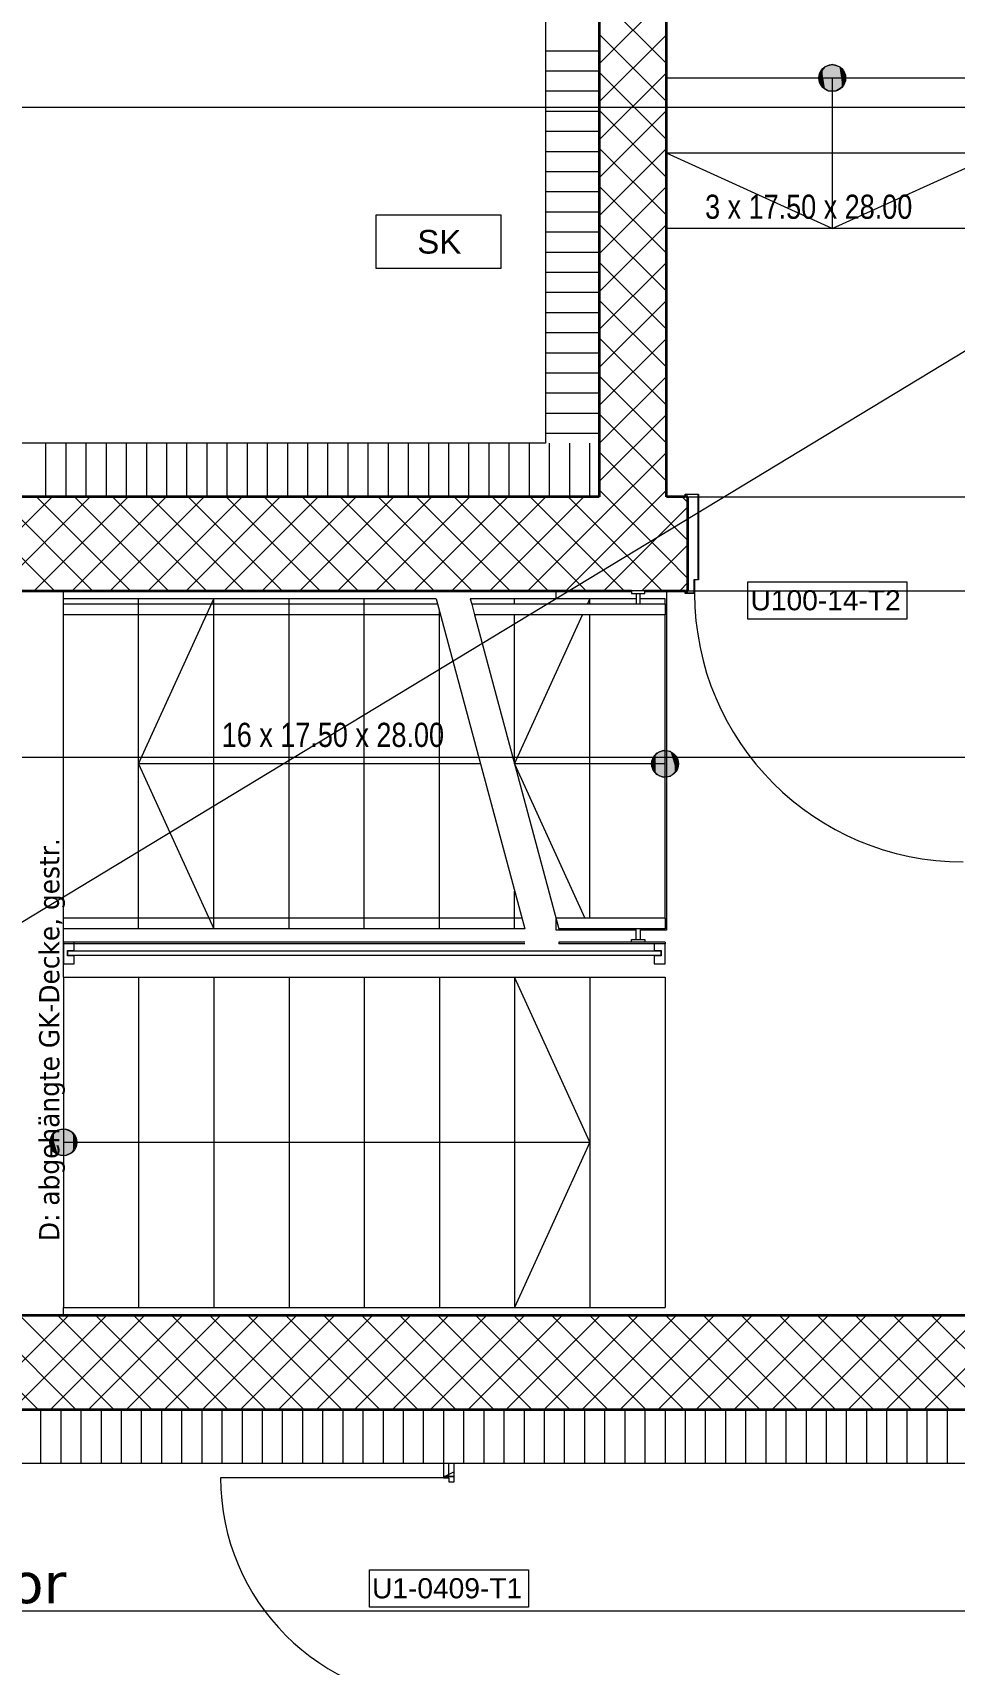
# Model space of a CAD drawing. Extents: x -1907 to 937, y -179 to 966.
# Drawn here: x -267.5 to -198.8, y 402.8 to 524.3 of the extents above; entities that cross this region are included whole.
import ezdxf
from ezdxf.lldxf.tags import DXFTag

# ---------------------------------------------------------------- set-up
doc = ezdxf.new("R2010")
doc.units = 0
doc.layers.get('0').update_dxf_attribs({"lineweight": 13})
for name, color, linetype, lineweight in [('A-AREA-____-IDEN', 7, 'Continuous', 5), ('A-DETL-____-HDLN', 7, '_Verdeckte Linien_', 9), ('A-DETL-GENF-HDLN', 7, '_Verdeckte Linien_', 9), ('A-DOOR-____-IDEN', 7, 'Continuous', 5), ('A-DOOR-____-OTLN', 7, 'Continuous', 9), ('A-DOOR-FRAM-MCUT', 7, 'Continuous', 9), ('A-DOOR-OPNG-OTLN', 7, 'Continuous', 9), ('A-FLOR-____-OTLN', 7, 'Continuous', 9), ('A-FLOR-HRAL-MBND', 7, '_Verdeckte Linien_', 9), ('A-FLOR-HRAL-MCUT', 7, 'Continuous', 9), ('A-FLOR-HRAL-OTLN', 7, 'Continuous', 9), ('A-WALL-____-MCUT', 7, 'Continuous', 35), ('A-WALL-____-PATT', 7, 'Continuous', 35), ('A-WALL-FNSH-MCUT', 7, 'Continuous', 35), ('S-GRID-____-OTLN', 7, 'Continuous', 5), ('S-STRS-____-IDEN', 7, 'Continuous', 9), ('S-STRS-____-MBND', 7, '_Strichpunkt - Fein', 9), ('S-STRS-____-OTLN', 7, 'Continuous', 9)]:
    doc.layers.add(name, color=color, linetype=linetype, lineweight=lineweight)
doc.layers.add('EL01_WAN_Schlaufkasten', color=1, linetype='Continuous', lineweight=13, true_color=0xff0000)
doc.styles.get("Standard").update_dxf_attribs({"font": 'arial.ttf'})
tags = doc.linetypes.add('_Rasterlinie_', pattern=[0.375, 0.2, -0.05, 0.075, -0.05]).pattern_tags.tags
tags[10:11] = [DXFTag(74, 4), DXFTag(75, 0), DXFTag(340, '0'), DXFTag(46, 1.0), DXFTag(50, 0.0), DXFTag(44, 0.0), DXFTag(45, 0.0)]
tags[8:9] = [DXFTag(74, 4), DXFTag(75, 0), DXFTag(340, '0'), DXFTag(46, 1.0), DXFTag(50, 0.0), DXFTag(44, 0.0), DXFTag(45, 0.0)]
tags[6:7] = [DXFTag(74, 4), DXFTag(75, 0), DXFTag(340, '0'), DXFTag(46, 1.0), DXFTag(50, 0.0), DXFTag(44, 0.0), DXFTag(45, 0.0)]
tags[4:5] = [DXFTag(74, 4), DXFTag(75, 0), DXFTag(340, '0'), DXFTag(46, 1.0), DXFTag(50, 0.0), DXFTag(44, 0.0), DXFTag(45, 0.0)]
tags = doc.linetypes.add('_Strichpunkt - Fein', pattern=[0.2, 0.1, -0.05, 0, -0.05]).pattern_tags.tags
tags[10:11] = [DXFTag(74, 4), DXFTag(75, 0), DXFTag(340, '0'), DXFTag(46, 1.0), DXFTag(50, 0.0), DXFTag(44, 0.0), DXFTag(45, 0.0)]
tags[8:9] = [DXFTag(74, 4), DXFTag(75, 0), DXFTag(340, '0'), DXFTag(46, 1.0), DXFTag(50, 0.0), DXFTag(44, 0.0), DXFTag(45, 0.0)]
tags[6:7] = [DXFTag(74, 4), DXFTag(75, 0), DXFTag(340, '0'), DXFTag(46, 1.0), DXFTag(50, 0.0), DXFTag(44, 0.0), DXFTag(45, 0.0)]
tags[4:5] = [DXFTag(74, 4), DXFTag(75, 0), DXFTag(340, '0'), DXFTag(46, 1.0), DXFTag(50, 0.0), DXFTag(44, 0.0), DXFTag(45, 0.0)]
tags = doc.linetypes.add('_Verdeckte Linien_', pattern=[0.15, 0.1, -0.05]).pattern_tags.tags
tags[6:7] = [DXFTag(74, 4), DXFTag(75, 0), DXFTag(340, '0'), DXFTag(46, 1.0), DXFTag(50, 0.0), DXFTag(44, 0.0), DXFTag(45, 0.0)]
tags[4:5] = [DXFTag(74, 4), DXFTag(75, 0), DXFTag(340, '0'), DXFTag(46, 1.0), DXFTag(50, 0.0), DXFTag(44, 0.0), DXFTag(45, 0.0)]
tags = doc.linetypes.add('Grundrissdarstellung Sturz', pattern=[0.25, 0.15, -0.05, 0, -0.05]).pattern_tags.tags
tags[10:11] = [DXFTag(74, 4), DXFTag(75, 0), DXFTag(340, '0'), DXFTag(46, 1.0), DXFTag(50, 0.0), DXFTag(44, 0.0), DXFTag(45, 0.0)]
tags[8:9] = [DXFTag(74, 4), DXFTag(75, 0), DXFTag(340, '0'), DXFTag(46, 1.0), DXFTag(50, 0.0), DXFTag(44, 0.0), DXFTag(45, 0.0)]
tags[6:7] = [DXFTag(74, 4), DXFTag(75, 0), DXFTag(340, '0'), DXFTag(46, 1.0), DXFTag(50, 0.0), DXFTag(44, 0.0), DXFTag(45, 0.0)]
tags[4:5] = [DXFTag(74, 4), DXFTag(75, 0), DXFTag(340, '0'), DXFTag(46, 1.0), DXFTag(50, 0.0), DXFTag(44, 0.0), DXFTag(45, 0.0)]

# ---------------------------------------------------------------- blocks, each defined once
blk = doc.blocks.new('Referenz-A0UJ2810XE', base_point=(-1920.13, -159.41))
at = {"layer": 'A-DETL-____-HDLN', "color": 0, "linetype": '_Verdeckte Linien_', "ltscale": 0.13}
blk.add_line((-168.06, 518.75), (-537.76, 518.75), dxfattribs=at)
at = {"layer": 'A-DETL-GENF-HDLN', "color": 0, "linetype": '_Verdeckte Linien_', "ltscale": 0.13}
blk.add_line((-168.06, 518.75), (-537.76, 294.75), dxfattribs=at)
at = {"layer": 'A-DOOR-____-IDEN', "color": 0, "linetype": 'Continuous', "ltscale": 0.13}
for p, q in [((-214.19, 483.41), (-202.35, 483.41)), ((-214.19, 480.63), (-214.19, 483.41)), ((-202.35, 483.41), (-202.35, 480.63)), ((-202.35, 480.63), (-214.19, 480.63)), ((-242.38, 409.79), (-230.54, 409.79)), ((-242.38, 407.01), (-242.38, 409.79)), ((-230.54, 409.79), (-230.54, 407.01)), ((-230.54, 407.01), (-242.38, 407.01))]:
    blk.add_line(p, q, dxfattribs=at)
at = {"layer": 'A-DOOR-____-OTLN', "color": 0, "linetype": 'Grundrissdarstellung Sturz', "ltscale": 0.13}
for p, q in [((-218.66, 489.75), (-197.66, 489.75)), ((-218.66, 482.75), (-197.66, 482.75))]:
    blk.add_line(p, q, dxfattribs=at)
at = {"layer": 'A-DOOR-FRAM-MCUT', "color": 0, "linetype": 'Continuous', "ltscale": 0.13}
for p, q in [((-218.86, 489.95), (-217.86, 489.95)), ((-218.86, 489.75), (-218.86, 489.95)), ((-218.82, 489.75), (-218.86, 489.75)), ((-218.82, 489.91), (-218.82, 489.75)), ((-217.9, 489.91), (-218.82, 489.91)), ((-217.9, 483.59), (-217.9, 489.91)), ((-217.86, 489.95), (-217.86, 483.55)), ((-218.86, 482.75), (-218.82, 482.75)), ((-218.86, 482.55), (-218.86, 482.75)), ((-218.82, 482.75), (-218.82, 482.59)), ((-218.2, 483.59), (-217.9, 483.59)), ((-218.2, 482.59), (-218.2, 483.59)), ((-218.16, 483.55), (-218.16, 482.55)), ((-217.86, 483.55), (-218.16, 483.55)), ((-218.16, 482.55), (-218.86, 482.55)), ((-218.82, 482.59), (-218.2, 482.59)), ((-236.86, 416.75), (-236.86, 416.65)), ((-236.06, 416.75), (-236.86, 416.75)), ((-236.86, 416.65), (-236.46, 416.65)), ((-236.46, 416.65), (-236.46, 416.35)), ((-236.46, 416.35), (-236.06, 416.35)), ((-236.06, 416.35), (-236.06, 416.75))]:
    blk.add_line(p, q, dxfattribs=at)
at = {"layer": 'A-DOOR-OPNG-OTLN', "color": 0, "linetype": 'Continuous', "ltscale": 0.13}
blk.add_line((-236.86, 416.65), (-253.46, 416.65), dxfattribs=at)
for centre, major_axis in [((-198.16, 482.55), (-20, 0)), ((-236.86, 416.65), (-16.6, 0))]:
    blk.add_ellipse(centre, major_axis=major_axis, ratio=1, start_param=0, end_param=1.570796, dxfattribs=at)
at = {"layer": 'A-FLOR-____-OTLN', "color": 0, "linetype": 'Continuous', "ltscale": 0.13}
for p, q in [((-195.56, 509.75), (-220.26, 509.75)), ((-228.46, 482.15), (-228.46, 482.75)), ((-220.26, 482.75), (-220.26, 457.45)), ((-228.46, 457.45), (-228.46, 458.28)), ((-222.51, 457.45), (-228.46, 457.45)), ((-220.26, 457.45), (-222.21, 457.45))]:
    blk.add_line(p, q, dxfattribs=at)
at = {"layer": 'A-FLOR-HRAL-MBND', "color": 0, "linetype": '_Verdeckte Linien_', "ltscale": 0.13}
for p, q in [((-265.16, 480.95), (-265.16, 481.75)), ((-237.29, 481.75), (-265.16, 481.75)), ((-237.08, 480.95), (-265.16, 480.95)), ((-265.16, 457.55), (-265.16, 458.35)), ((-231.02, 458.35), (-265.16, 458.35)), ((-230.81, 457.55), (-265.16, 457.55)), ((-265.16, 456.45), (-265.16, 456.55)), ((-230.81, 456.55), (-265.16, 456.55)), ((-230.81, 456.45), (-265.16, 456.45))]:
    blk.add_line(p, q, dxfattribs=at)
at = {"layer": 'A-FLOR-HRAL-MCUT', "color": 0, "linetype": 'Continuous', "ltscale": 0.13}
for p, q in [((-264.36, 456.55), (-265.16, 456.55)), ((-265.16, 456.55), (-265.16, 454.95)), ((-264.86, 455.55), (-264.86, 455.95)), ((-264.86, 455.95), (-264.36, 455.95)), ((-264.36, 455.95), (-264.36, 456.55)), ((-221.16, 456.45), (-221.16, 455.95)), ((-221.16, 455.95), (-220.66, 455.95)), ((-220.66, 455.95), (-220.66, 455.55)), ((-220.36, 454.95), (-220.36, 456.45)), ((-265.16, 454.95), (-264.36, 454.95)), ((-220.66, 455.9), (-264.86, 455.9)), ((-264.86, 455.9), (-264.86, 455.6)), ((-264.86, 455.6), (-220.66, 455.6)), ((-264.36, 455.55), (-264.86, 455.55)), ((-264.36, 454.95), (-264.36, 455.55)), ((-220.66, 455.55), (-221.16, 455.55)), ((-221.16, 455.55), (-221.16, 454.95)), ((-221.16, 454.95), (-220.36, 454.95)), ((-220.66, 455.6), (-220.66, 455.9))]:
    blk.add_line(p, q, dxfattribs=at)
at = {"layer": 'A-FLOR-HRAL-OTLN', "color": 0, "linetype": 'Continuous', "ltscale": 0.13}
for p, q in [((-222.86, 482.75), (-222.86, 482.55)), ((-222.36, 482.75), (-222.86, 482.75)), ((-221.86, 482.75), (-222.36, 482.75)), ((-221.86, 482.55), (-221.86, 482.75)), ((-234.75, 481.75), (-234.54, 480.95)), ((-220.36, 481.75), (-234.75, 481.75)), ((-222.86, 482.55), (-222.36, 482.55)), ((-222.51, 482.55), (-222.51, 481.75)), ((-222.36, 482.55), (-221.86, 482.55)), ((-222.21, 481.75), (-222.21, 482.55)), ((-220.36, 481.75), (-220.36, 480.95)), ((-220.36, 480.95), (-234.54, 480.95)), ((-228.48, 458.35), (-228.27, 457.55)), ((-228.48, 458.35), (-228.27, 457.55)), ((-220.36, 458.35), (-228.48, 458.35)), ((-220.36, 457.55), (-228.27, 457.55)), ((-222.51, 456.75), (-222.51, 457.55)), ((-222.21, 457.55), (-222.21, 456.75)), ((-220.36, 458.35), (-220.36, 457.55)), ((-228.27, 456.55), (-228.27, 456.45)), ((-220.36, 456.55), (-228.27, 456.55)), ((-220.36, 456.45), (-228.27, 456.45)), ((-222.86, 456.55), (-222.86, 456.75)), ((-222.86, 456.75), (-222.36, 456.75)), ((-222.36, 456.75), (-221.86, 456.75)), ((-221.86, 456.75), (-221.86, 456.55)), ((-220.36, 456.55), (-220.36, 456.45))]:
    blk.add_line(p, q, dxfattribs=at)
at = {"layer": 'A-WALL-____-MCUT', "color": 0, "linetype": 'Continuous', "lineweight": 9, "ltscale": 0.13}
for p, q in [((-229.26, 594.15), (-229.26, 493.75)), ((-229.26, 493.75), (-302.66, 493.75)), ((-301.66, 417.75), (-196.06, 417.75)), ((-236.46, 416.75), (-236.46, 417.75))]:
    blk.add_line(p, q, dxfattribs=at)
at = {"layer": 'A-WALL-____-MCUT', "color": 0, "linetype": 'Continuous', "ltscale": 0.35}
for p, q in [((-225.26, 593.95), (-225.26, 489.75)), ((-220.26, 489.75), (-220.26, 593.95)), ((-225.26, 489.75), (-298.66, 489.75)), ((-218.86, 489.75), (-220.26, 489.75)), ((-218.66, 489.75), (-218.82, 489.75)), ((-218.66, 482.75), (-218.66, 489.75)), ((-290.06, 482.75), (-222.86, 482.75)), ((-221.86, 482.75), (-218.86, 482.75)), ((-218.82, 482.75), (-218.66, 482.75)), ((-195.56, 428.75), (-290.06, 428.75)), ((-298.66, 421.75), (-196.06, 421.75))]:
    blk.add_line(p, q, dxfattribs=at)
at = {"layer": 'A-WALL-____-PATT', "color": 0, "linetype": 'Continuous', "lineweight": 9, "ltscale": 0.13}
for p, q in [((-220.26, 522.04), (-225.26, 527.04)), ((-225.26, 522), (-220.26, 527)), ((-220.26, 519.21), (-225.26, 524.21)), ((-225.26, 519.18), (-220.26, 524.18)), ((-225.26, 522.96), (-229.26, 522.96)), ((-225.26, 521.46), (-229.26, 521.46)), ((-220.26, 516.38), (-225.26, 521.38)), ((-225.26, 516.35), (-220.26, 521.35)), ((-225.26, 519.96), (-229.26, 519.96)), ((-225.26, 518.46), (-229.26, 518.46)), ((-220.26, 513.55), (-225.26, 518.55)), ((-225.26, 513.52), (-220.26, 518.52)), ((-225.26, 516.96), (-229.26, 516.96)), ((-220.26, 510.72), (-225.26, 515.72)), ((-225.26, 510.69), (-220.26, 515.69)), ((-225.26, 515.46), (-229.26, 515.46)), ((-225.26, 513.96), (-229.26, 513.96)), ((-225.26, 512.46), (-229.26, 512.46)), ((-220.26, 507.89), (-225.26, 512.89)), ((-225.26, 507.86), (-220.26, 512.86)), ((-225.26, 510.96), (-229.26, 510.96)), ((-225.26, 509.46), (-229.26, 509.46)), ((-220.26, 505.07), (-225.26, 510.07)), ((-225.26, 505.03), (-220.26, 510.03)), ((-225.26, 507.96), (-229.26, 507.96)), ((-220.26, 502.24), (-225.26, 507.24)), ((-225.26, 502.21), (-220.26, 507.21)), ((-225.26, 506.46), (-229.26, 506.46)), ((-225.26, 504.96), (-229.26, 504.96)), ((-225.26, 503.46), (-229.26, 503.46)), ((-220.26, 499.41), (-225.26, 504.41)), ((-225.26, 499.38), (-220.26, 504.38)), ((-225.26, 501.96), (-229.26, 501.96)), ((-220.26, 496.58), (-225.26, 501.58)), ((-225.26, 496.55), (-220.26, 501.55)), ((-225.26, 500.46), (-229.26, 500.46)), ((-225.26, 498.96), (-229.26, 498.96)), ((-220.26, 493.75), (-225.26, 498.75)), ((-225.26, 493.72), (-220.26, 498.72)), ((-225.26, 497.46), (-229.26, 497.46)), ((-225.26, 495.96), (-229.26, 495.96)), ((-220.26, 490.92), (-225.26, 495.92)), ((-225.26, 490.89), (-220.26, 495.89)), ((-266.46, 489.75), (-266.46, 493.75)), ((-264.96, 489.75), (-264.96, 493.75)), ((-263.46, 489.75), (-263.46, 493.75)), ((-261.96, 489.75), (-261.96, 493.75)), ((-260.46, 489.75), (-260.46, 493.75)), ((-258.96, 489.75), (-258.96, 493.75)), ((-257.46, 489.75), (-257.46, 493.75)), ((-255.96, 489.75), (-255.96, 493.75)), ((-254.46, 489.75), (-254.46, 493.75)), ((-252.96, 489.75), (-252.96, 493.75)), ((-251.46, 489.75), (-251.46, 493.75)), ((-249.96, 489.75), (-249.96, 493.75)), ((-248.46, 489.75), (-248.46, 493.75)), ((-246.96, 489.75), (-246.96, 493.75)), ((-245.46, 489.75), (-245.46, 493.75)), ((-243.96, 489.75), (-243.96, 493.75)), ((-242.46, 489.75), (-242.46, 493.75)), ((-240.96, 489.75), (-240.96, 493.75)), ((-239.46, 489.75), (-239.46, 493.75)), ((-237.96, 489.75), (-237.96, 493.75)), ((-236.46, 489.75), (-236.46, 493.75)), ((-234.96, 489.75), (-234.96, 493.75)), ((-233.46, 489.75), (-233.46, 493.75)), ((-231.96, 489.75), (-231.96, 493.75)), ((-230.46, 489.75), (-230.46, 493.75)), ((-225.26, 494.46), (-229.26, 494.46)), ((-228.96, 489.75), (-228.96, 493.75)), ((-227.46, 489.75), (-227.46, 493.75)), ((-225.96, 489.75), (-225.96, 493.75)), ((-220.26, 488.09), (-225.26, 493.09)), ((-225.26, 488.06), (-220.26, 493.06)), ((-220.26, 485.27), (-225.26, 490.27)), ((-225.26, 485.23), (-220.26, 490.23)), ((-273, 482.75), (-266, 489.75)), ((-265.83, 482.75), (-272.83, 489.75)), ((-270.17, 482.75), (-263.17, 489.75)), ((-263, 482.75), (-270, 489.75)), ((-267.34, 482.75), (-260.34, 489.75)), ((-260.17, 482.75), (-267.17, 489.75)), ((-264.52, 482.75), (-257.52, 489.75)), ((-257.34, 482.75), (-264.34, 489.75)), ((-261.69, 482.75), (-254.69, 489.75)), ((-254.51, 482.75), (-261.51, 489.75)), ((-258.86, 482.75), (-251.86, 489.75)), ((-251.69, 482.75), (-258.69, 489.75)), ((-256.03, 482.75), (-249.03, 489.75)), ((-248.86, 482.75), (-255.86, 489.75)), ((-253.2, 482.75), (-246.2, 489.75)), ((-246.03, 482.75), (-253.03, 489.75)), ((-250.37, 482.75), (-243.37, 489.75)), ((-243.2, 482.75), (-250.2, 489.75)), ((-247.55, 482.75), (-240.55, 489.75)), ((-240.37, 482.75), (-247.37, 489.75)), ((-244.72, 482.75), (-237.72, 489.75)), ((-237.54, 482.75), (-244.54, 489.75)), ((-241.89, 482.75), (-234.89, 489.75)), ((-234.72, 482.75), (-241.72, 489.75)), ((-239.06, 482.75), (-232.06, 489.75)), ((-231.89, 482.75), (-238.89, 489.75)), ((-236.23, 482.75), (-229.23, 489.75)), ((-229.06, 482.75), (-236.06, 489.75)), ((-233.4, 482.75), (-226.4, 489.75)), ((-226.23, 482.75), (-233.23, 489.75)), ((-225.26, 484.61), (-230.4, 489.75)), ((-225.26, 487.44), (-227.57, 489.75)), ((-220.26, 487.41), (-218.66, 489.01)), ((-218.66, 489.32), (-219.09, 489.75)), ((-230.57, 482.75), (-225.26, 488.06)), ((-218.66, 486.49), (-220.26, 488.09)), ((-220.57, 482.75), (-225.26, 487.44)), ((-224.92, 482.75), (-220.26, 487.41)), ((-227.75, 482.75), (-225.26, 485.23)), ((-220.26, 484.58), (-218.66, 486.18)), ((-218.66, 483.67), (-220.26, 485.27)), ((-223.4, 482.75), (-225.26, 484.61)), ((-222.09, 482.75), (-220.26, 484.58)), ((-219.26, 482.75), (-218.66, 483.35)), ((-267.05, 421.75), (-274.05, 428.75)), ((-271.78, 421.75), (-264.78, 428.75)), ((-264.23, 421.75), (-271.23, 428.75)), ((-268.95, 421.75), (-261.95, 428.75)), ((-261.4, 421.75), (-268.4, 428.75)), ((-266.12, 421.75), (-259.12, 428.75)), ((-258.57, 421.75), (-265.57, 428.75)), ((-263.29, 421.75), (-256.29, 428.75)), ((-255.74, 421.75), (-262.74, 428.75)), ((-260.46, 421.75), (-253.46, 428.75)), ((-252.91, 421.75), (-259.91, 428.75)), ((-257.63, 421.75), (-250.63, 428.75)), ((-250.08, 421.75), (-257.08, 428.75)), ((-254.8, 421.75), (-247.8, 428.75)), ((-247.26, 421.75), (-254.26, 428.75)), ((-251.98, 421.75), (-244.98, 428.75)), ((-244.43, 421.75), (-251.43, 428.75)), ((-249.15, 421.75), (-242.15, 428.75)), ((-241.6, 421.75), (-248.6, 428.75)), ((-246.32, 421.75), (-239.32, 428.75)), ((-238.77, 421.75), (-245.77, 428.75)), ((-243.49, 421.75), (-236.49, 428.75)), ((-235.94, 421.75), (-242.94, 428.75)), ((-240.66, 421.75), (-233.66, 428.75)), ((-233.11, 421.75), (-240.11, 428.75)), ((-237.83, 421.75), (-230.83, 428.75)), ((-230.28, 421.75), (-237.28, 428.75)), ((-235.01, 421.75), (-228.01, 428.75)), ((-227.46, 421.75), (-234.46, 428.75)), ((-232.18, 421.75), (-225.18, 428.75)), ((-224.63, 421.75), (-231.63, 428.75)), ((-229.35, 421.75), (-222.35, 428.75)), ((-221.8, 421.75), (-228.8, 428.75)), ((-226.52, 421.75), (-219.52, 428.75)), ((-218.97, 421.75), (-225.97, 428.75)), ((-223.69, 421.75), (-216.69, 428.75)), ((-216.14, 421.75), (-223.14, 428.75)), ((-220.86, 421.75), (-213.86, 428.75)), ((-213.31, 421.75), (-220.31, 428.75)), ((-218.04, 421.75), (-211.04, 428.75)), ((-210.49, 421.75), (-217.49, 428.75)), ((-215.21, 421.75), (-208.21, 428.75)), ((-207.66, 421.75), (-214.66, 428.75)), ((-212.38, 421.75), (-205.38, 428.75)), ((-204.83, 421.75), (-211.83, 428.75)), ((-209.55, 421.75), (-202.55, 428.75)), ((-202, 421.75), (-209, 428.75)), ((-206.72, 421.75), (-199.72, 428.75)), ((-199.17, 421.75), (-206.17, 428.75)), ((-203.89, 421.75), (-196.89, 428.75)), ((-196.34, 421.75), (-203.34, 428.75)), ((-201.06, 421.75), (-194.06, 428.75)), ((-193.51, 421.75), (-200.51, 428.75)), ((-266.86, 421.75), (-266.86, 417.75)), ((-265.36, 421.75), (-265.36, 417.75)), ((-263.86, 421.75), (-263.86, 417.75)), ((-262.36, 421.75), (-262.36, 417.75)), ((-260.86, 421.75), (-260.86, 417.75)), ((-259.36, 421.75), (-259.36, 417.75)), ((-257.86, 421.75), (-257.86, 417.75)), ((-256.36, 421.75), (-256.36, 417.75)), ((-254.86, 421.75), (-254.86, 417.75)), ((-253.36, 421.75), (-253.36, 417.75)), ((-251.86, 421.75), (-251.86, 417.75)), ((-250.36, 421.75), (-250.36, 417.75)), ((-248.86, 421.75), (-248.86, 417.75)), ((-247.36, 421.75), (-247.36, 417.75)), ((-245.86, 421.75), (-245.86, 417.75)), ((-244.36, 421.75), (-244.36, 417.75)), ((-242.86, 421.75), (-242.86, 417.75)), ((-241.36, 421.75), (-241.36, 417.75)), ((-239.86, 421.75), (-239.86, 417.75)), ((-238.36, 421.75), (-238.36, 417.75)), ((-236.86, 421.75), (-236.86, 417.75)), ((-235.36, 421.75), (-235.36, 417.75)), ((-233.86, 421.75), (-233.86, 417.75)), ((-232.36, 421.75), (-232.36, 417.75)), ((-230.86, 421.75), (-230.86, 417.75)), ((-229.36, 421.75), (-229.36, 417.75)), ((-227.86, 421.75), (-227.86, 417.75)), ((-226.36, 421.75), (-226.36, 417.75)), ((-224.86, 421.75), (-224.86, 417.75)), ((-223.36, 421.75), (-223.36, 417.75)), ((-221.86, 421.75), (-221.86, 417.75)), ((-220.36, 421.75), (-220.36, 417.75)), ((-218.86, 421.75), (-218.86, 417.75)), ((-217.36, 421.75), (-217.36, 417.75)), ((-215.86, 421.75), (-215.86, 417.75)), ((-214.36, 421.75), (-214.36, 417.75)), ((-212.86, 421.75), (-212.86, 417.75)), ((-211.36, 421.75), (-211.36, 417.75)), ((-209.86, 421.75), (-209.86, 417.75)), ((-208.36, 421.75), (-208.36, 417.75)), ((-206.86, 421.75), (-206.86, 417.75)), ((-205.36, 421.75), (-205.36, 417.75)), ((-203.86, 421.75), (-203.86, 417.75)), ((-202.36, 421.75), (-202.36, 417.75)), ((-200.86, 421.75), (-200.86, 417.75)), ((-199.36, 421.75), (-199.36, 417.75)), ((-236.06, 417.1), (-236.46, 416.9)), ((-236.46, 416.9), (-236.75, 416.75))]:
    blk.add_line(p, q, dxfattribs=at)
at = {"layer": 'A-WALL-FNSH-MCUT', "color": 0, "linetype": 'Continuous', "lineweight": 9, "ltscale": 0.13}
for p, q in [((-236.86, 417.75), (-236.86, 416.75)), ((-236.06, 416.75), (-236.06, 417.75)), ((-236.86, 416.75), (-236.06, 416.75))]:
    blk.add_line(p, q, dxfattribs=at)
at = {"layer": 'S-GRID-____-OTLN', "color": 0, "linetype": '_Rasterlinie_', "ltscale": 0.13}
for p, q in [((-944.26, 470.35), (300.93, 470.35)), ((-944.26, 406.75), (300.93, 406.75))]:
    blk.add_line(p, q, dxfattribs=at)
at = {"layer": 'S-STRS-____-MBND', "color": 0, "linetype": '_Strichpunkt - Fein', "ltscale": 0.13}
for p, q in [((-265.16, 482.75), (-290.06, 482.75)), ((-265.16, 482.15), (-265.16, 482.75)), ((-265.16, 457.55), (-265.16, 482.15)), ((-237.4, 482.15), (-265.16, 482.15)), ((-259.56, 457.55), (-259.56, 482.15)), ((-259.56, 457.55), (-259.56, 482.15)), ((-253.96, 457.55), (-253.96, 482.15)), ((-253.96, 457.55), (-253.96, 482.15)), ((-248.36, 457.55), (-248.36, 482.15)), ((-248.36, 457.55), (-248.36, 482.15)), ((-242.76, 457.55), (-242.76, 482.15)), ((-242.76, 457.55), (-242.76, 482.15)), ((-237.4, 482.15), (-230.81, 457.55)), ((-237.16, 457.55), (-237.16, 481.27)), ((-237.16, 457.55), (-237.16, 481.27)), ((-231.56, 457.55), (-231.56, 460.37)), ((-231.56, 457.55), (-231.56, 460.37)), ((-265.16, 453.95), (-265.16, 457.55)), ((-230.81, 457.55), (-265.16, 457.55)), ((-265.16, 453.95), (-265.16, 429.35)), ((-265.16, 453.95), (-220.36, 453.95)), ((-265.16, 453.95), (-265.16, 429.35)), ((-259.56, 453.95), (-259.56, 429.35)), ((-259.56, 453.95), (-259.56, 429.35)), ((-253.96, 453.95), (-253.96, 429.35)), ((-253.96, 453.95), (-253.96, 429.35)), ((-248.36, 453.95), (-248.36, 429.35)), ((-248.36, 453.95), (-248.36, 429.35)), ((-242.76, 453.95), (-242.76, 429.35)), ((-242.76, 453.95), (-242.76, 429.35)), ((-237.16, 453.95), (-237.16, 429.35)), ((-237.16, 453.95), (-237.16, 429.35)), ((-231.56, 453.95), (-231.56, 429.35)), ((-231.56, 453.95), (-231.56, 429.35)), ((-225.96, 453.95), (-225.96, 429.35)), ((-225.96, 453.95), (-225.96, 429.35)), ((-220.36, 453.95), (-220.36, 429.35)), ((-265.16, 428.75), (-265.16, 429.35)), ((-265.16, 429.35), (-220.36, 429.35)), ((-290.06, 428.75), (-265.16, 428.75))]:
    blk.add_line(p, q, dxfattribs=at)
at = {"layer": 'S-STRS-____-MBND', "color": 0, "linetype": '_Verdeckte Linien_', "ltscale": 0.13}
for p, q in [((-259.56, 469.85), (-253.96, 482.15)), ((-234.1, 469.85), (-259.56, 469.85)), ((-259.56, 469.85), (-253.96, 457.55)), ((-225.96, 441.65), (-231.56, 453.95)), ((-265.02, 442.64), (-265.58, 442.56)), ((-264.51, 442.41), (-265.02, 442.64)), ((-266, 442.19), (-266.16, 441.65)), ((-266.16, 441.65), (-266, 441.11)), ((-265.58, 442.56), (-266, 442.19)), ((-265.16, 441.65), (-225.96, 441.65)), ((-264.2, 441.93), (-264.51, 442.41)), ((-264.51, 440.89), (-264.2, 441.37)), ((-264.2, 441.37), (-264.2, 441.93)), ((-225.96, 441.65), (-231.56, 429.35)), ((-266, 441.11), (-265.58, 440.74)), ((-265.58, 440.74), (-265.02, 440.66)), ((-265.02, 440.66), (-264.51, 440.89))]:
    blk.add_line(p, q, dxfattribs=at)
at = {"layer": 'S-STRS-____-MBND', "color": 0, "linetype": 'Continuous', "ltscale": 0.13}
for p, q in [((-234.86, 482.15), (-234.75, 481.75)), ((-234.54, 480.95), (-228.27, 457.55))]:
    blk.add_line(p, q, dxfattribs=at)
at = {"layer": 'S-STRS-____-MBND', "color": 0, "linetype": '_Verdeckte Linien_', "ltscale": 0.13}
blk.add_circle((-265.16, 441.65), 1, dxfattribs=at)
for points in [[(-265.47, 440.7), (-265.62, 442.54), (-265.47, 442.6)], [(-265.02, 440.66), (-265.58, 442.56), (-265.02, 442.64)], [(-265.32, 440.66), (-265.47, 442.6), (-265.32, 442.64)], [(-265.47, 440.7), (-265.47, 442.6), (-265.32, 440.66)], [(-265.16, 440.65), (-265.32, 442.64), (-265.16, 442.65)], [(-265.32, 440.66), (-265.32, 442.64), (-265.16, 440.65)], [(-265.16, 440.65), (-265.16, 442.65), (-265, 440.66)], [(-265, 440.66), (-265.16, 442.65), (-265, 442.64)], [(-265.02, 440.66), (-265.02, 442.64), (-264.51, 440.89)], [(-264.51, 440.89), (-265.02, 442.64), (-264.51, 442.41)], [(-265, 440.66), (-265, 442.64), (-264.85, 440.7)], [(-264.85, 440.7), (-265, 442.64), (-264.85, 442.6)], [(-264.85, 440.7), (-264.85, 442.6), (-264.71, 440.76)], [(-264.71, 440.76), (-264.85, 442.6), (-264.71, 442.54)], [(-266, 441.11), (-266.16, 441.65), (-266, 442.19)], [(-266.15, 441.49), (-266.16, 441.65), (-266.15, 441.81)], [(-266.11, 441.34), (-266.15, 441.81), (-266.11, 441.96)], [(-266.15, 441.49), (-266.15, 441.81), (-266.11, 441.34)], [(-266.05, 441.2), (-266.11, 441.96), (-266.05, 442.1)], [(-266.11, 441.34), (-266.11, 441.96), (-266.05, 441.2)], [(-265.97, 441.06), (-266.05, 442.1), (-265.97, 442.24)], [(-266.05, 441.2), (-266.05, 442.1), (-265.97, 441.06)], [(-265.58, 440.74), (-266, 442.19), (-265.58, 442.56)], [(-266, 441.11), (-266, 442.19), (-265.58, 440.74)], [(-265.87, 440.94), (-265.97, 442.24), (-265.87, 442.36)], [(-265.97, 441.06), (-265.97, 442.24), (-265.87, 440.94)], [(-265.75, 440.84), (-265.87, 442.36), (-265.75, 442.46)], [(-265.87, 440.94), (-265.87, 442.36), (-265.75, 440.84)], [(-265.62, 440.76), (-265.75, 442.46), (-265.62, 442.54)], [(-265.75, 440.84), (-265.75, 442.46), (-265.62, 440.76)], [(-265.62, 440.76), (-265.62, 442.54), (-265.47, 440.7)], [(-265.58, 440.74), (-265.58, 442.56), (-265.02, 440.66)], [(-264.71, 440.76), (-264.71, 442.54), (-264.57, 440.84)], [(-264.57, 440.84), (-264.71, 442.54), (-264.57, 442.46)], [(-264.57, 440.84), (-264.57, 442.46), (-264.45, 440.94)], [(-264.45, 440.94), (-264.57, 442.46), (-264.45, 442.36)], [(-264.51, 440.89), (-264.51, 442.41), (-264.2, 441.37)], [(-264.2, 441.37), (-264.51, 442.41), (-264.2, 441.93)], [(-264.45, 440.94), (-264.45, 442.36), (-264.35, 441.06)], [(-264.35, 441.06), (-264.45, 442.36), (-264.35, 442.24)], [(-264.35, 441.06), (-264.35, 442.24), (-264.27, 441.2)], [(-264.27, 441.2), (-264.35, 442.24), (-264.27, 442.1)], [(-264.27, 441.2), (-264.27, 442.1), (-264.21, 441.34)], [(-264.21, 441.34), (-264.27, 442.1), (-264.21, 441.96)], [(-264.21, 441.34), (-264.21, 441.96), (-264.17, 441.49)], [(-264.17, 441.49), (-264.21, 441.96), (-264.17, 441.81)], [(-264.17, 441.49), (-264.17, 441.81), (-264.16, 441.65)]]:
    blk.add_solid(points, dxfattribs=at)
at = {"layer": 'S-STRS-____-OTLN', "color": 0, "linetype": 'Continuous', "ltscale": 0.13}
for p, q in [((-208.45, 521.79), (-208.82, 521.37)), ((-207.91, 521.95), (-208.45, 521.79)), ((-207.37, 521.79), (-207.91, 521.95)), ((-207, 521.37), (-207.37, 521.79)), ((-195.56, 520.95), (-220.26, 520.95)), ((-208.82, 521.37), (-208.9, 520.81)), ((-208.9, 520.81), (-208.67, 520.3)), ((-207.91, 520.95), (-207.91, 515.35)), ((-207.16, 520.3), (-206.92, 520.81)), ((-206.92, 520.81), (-207, 521.37)), ((-208.67, 520.3), (-208.19, 519.99)), ((-208.19, 519.99), (-207.63, 519.99)), ((-207.63, 519.99), (-207.16, 520.3)), ((-195.56, 515.35), (-220.26, 515.35)), ((-207.91, 509.75), (-220.26, 515.35)), ((-207.91, 515.35), (-207.91, 509.75)), ((-207.91, 509.75), (-195.56, 515.35)), ((-195.56, 509.75), (-220.26, 509.75)), ((-231.56, 482.15), (-234.86, 482.15)), ((-225.96, 482.15), (-231.56, 482.15)), ((-231.56, 481.75), (-231.56, 482.15)), ((-226.14, 481.75), (-225.96, 482.15)), ((-222.51, 482.15), (-225.96, 482.15)), ((-225.96, 481.75), (-225.96, 482.15)), ((-220.36, 482.15), (-222.21, 482.15)), ((-220.36, 481.75), (-220.36, 482.15)), ((-231.56, 469.85), (-231.56, 480.95)), ((-231.56, 469.85), (-226.51, 480.95)), ((-225.96, 458.35), (-225.96, 480.95)), ((-220.36, 458.35), (-220.36, 480.95)), ((-221.02, 470.61), (-221.32, 470.13)), ((-220.5, 470.84), (-221.02, 470.61)), ((-219.95, 470.76), (-220.5, 470.84)), ((-219.52, 470.39), (-219.95, 470.76)), ((-225.96, 469.85), (-231.56, 469.85)), ((-231.56, 469.85), (-226.33, 458.35)), ((-220.36, 469.85), (-225.96, 469.85)), ((-221.32, 470.13), (-221.32, 469.57)), ((-221.32, 469.57), (-221.02, 469.09)), ((-219.36, 469.85), (-219.52, 470.39)), ((-219.52, 469.31), (-219.36, 469.85)), ((-221.02, 469.09), (-220.5, 468.86)), ((-220.5, 468.86), (-219.95, 468.94)), ((-219.95, 468.94), (-219.52, 469.31))]:
    blk.add_line(p, q, dxfattribs=at)
at = {"layer": 'S-STRS-____-OTLN', "color": 0, "linetype": '_Verdeckte Linien_', "ltscale": 0.13}
for p, q in [((-195.56, 520.95), (-220.26, 520.95)), ((-195.56, 515.35), (-220.26, 515.35)), ((-231.56, 481.75), (-231.56, 482.15)), ((-225.96, 481.75), (-225.96, 482.15)), ((-220.36, 481.75), (-220.36, 482.15)), ((-231.56, 469.85), (-231.56, 480.95)), ((-225.96, 458.35), (-225.96, 480.95)), ((-220.36, 458.35), (-220.36, 480.95))]:
    blk.add_line(p, q, dxfattribs=at)
at = {"layer": 'S-STRS-____-OTLN', "color": 0, "linetype": 'Continuous', "ltscale": 0.13}
for centre in [(-207.91, 520.95), (-220.36, 469.85)]:
    blk.add_circle(centre, 1, dxfattribs=at)
for points in [[(-208.62, 520.24), (-208.72, 521.54), (-208.62, 521.66)], [(-208.45, 520.16), (-208.67, 521.54), (-208.45, 521.79)], [(-208.5, 520.14), (-208.62, 521.66), (-208.5, 521.76)], [(-208.62, 520.24), (-208.62, 521.66), (-208.5, 520.14)], [(-208.37, 520.06), (-208.5, 521.76), (-208.37, 521.84)], [(-208.5, 520.14), (-208.5, 521.76), (-208.37, 520.06)], [(-208.19, 519.99), (-208.45, 521.79), (-208.19, 521.87)], [(-208.45, 520.16), (-208.45, 521.79), (-208.19, 519.99)], [(-208.22, 520), (-208.37, 521.84), (-208.22, 521.9)], [(-208.37, 520.06), (-208.37, 521.84), (-208.22, 520)], [(-208.07, 519.96), (-208.22, 521.9), (-208.07, 521.94)], [(-208.22, 520), (-208.22, 521.9), (-208.07, 519.96)], [(-207.91, 519.99), (-208.19, 521.87), (-207.91, 521.95)], [(-208.19, 519.99), (-208.19, 521.87), (-207.91, 519.99)], [(-207.91, 519.95), (-208.07, 521.94), (-207.91, 521.95)], [(-208.07, 519.96), (-208.07, 521.94), (-207.91, 519.95)], [(-207.91, 519.99), (-207.91, 521.95), (-207.63, 519.99)], [(-207.63, 519.99), (-207.91, 521.95), (-207.63, 521.87)], [(-207.91, 519.95), (-207.91, 521.95), (-207.75, 519.96)], [(-207.75, 519.96), (-207.91, 521.95), (-207.75, 521.94)], [(-207.75, 519.96), (-207.75, 521.94), (-207.6, 520)], [(-207.6, 520), (-207.75, 521.94), (-207.6, 521.9)], [(-207.63, 519.99), (-207.63, 521.87), (-207.37, 520.16)], [(-207.37, 520.16), (-207.63, 521.87), (-207.37, 521.79)], [(-207.6, 520), (-207.6, 521.9), (-207.46, 520.06)], [(-207.46, 520.06), (-207.6, 521.9), (-207.46, 521.84)], [(-207.46, 520.06), (-207.46, 521.84), (-207.32, 520.14)], [(-207.32, 520.14), (-207.46, 521.84), (-207.32, 521.76)], [(-207.37, 520.16), (-207.37, 521.79), (-207.16, 520.3)], [(-207.16, 520.3), (-207.37, 521.79), (-207.16, 521.54)], [(-207.32, 520.14), (-207.32, 521.76), (-207.2, 520.24)], [(-207.2, 520.24), (-207.32, 521.76), (-207.2, 521.66)], [(-207.2, 520.24), (-207.2, 521.66), (-207.1, 520.36)], [(-207.1, 520.36), (-207.2, 521.66), (-207.1, 521.54)], [(-208.9, 520.79), (-208.91, 520.95), (-208.9, 521.11)], [(-208.82, 520.63), (-208.9, 520.81), (-208.82, 521.37)], [(-208.86, 520.64), (-208.9, 521.11), (-208.86, 521.26)], [(-208.9, 520.79), (-208.9, 521.11), (-208.86, 520.64)], [(-208.8, 520.5), (-208.86, 521.26), (-208.8, 521.4)], [(-208.86, 520.64), (-208.86, 521.26), (-208.8, 520.5)], [(-208.67, 520.3), (-208.82, 521.37), (-208.67, 521.54)], [(-208.82, 520.63), (-208.82, 521.37), (-208.67, 520.3)], [(-208.72, 520.36), (-208.8, 521.4), (-208.72, 521.54)], [(-208.8, 520.5), (-208.8, 521.4), (-208.72, 520.36)], [(-208.72, 520.36), (-208.72, 521.54), (-208.62, 520.24)], [(-208.67, 520.3), (-208.67, 521.54), (-208.45, 520.16)], [(-207.16, 520.3), (-207.16, 521.54), (-207, 520.63)], [(-207, 520.63), (-207.16, 521.54), (-207, 521.37)], [(-207.1, 520.36), (-207.1, 521.54), (-207.02, 520.5)], [(-207.02, 520.5), (-207.1, 521.54), (-207.02, 521.4)], [(-207.02, 520.5), (-207.02, 521.4), (-206.96, 520.64)], [(-206.96, 520.64), (-207.02, 521.4), (-206.96, 521.26)], [(-207, 520.63), (-207, 521.37), (-206.92, 520.81)], [(-206.96, 520.64), (-206.96, 521.26), (-206.92, 520.79)], [(-206.92, 520.79), (-206.96, 521.26), (-206.92, 521.11)], [(-206.92, 520.79), (-206.92, 521.11), (-206.91, 520.95)], [(-221.02, 469.09), (-221.32, 470.13), (-221.02, 470.61)], [(-221.07, 469.14), (-221.17, 470.44), (-221.07, 470.56)], [(-220.95, 469.04), (-221.07, 470.56), (-220.95, 470.66)], [(-221.07, 469.14), (-221.07, 470.56), (-220.95, 469.04)], [(-220.5, 468.86), (-221.02, 470.61), (-220.5, 470.84)], [(-221.02, 469.09), (-221.02, 470.61), (-220.5, 468.86)], [(-220.82, 468.96), (-220.95, 470.66), (-220.82, 470.74)], [(-220.95, 469.04), (-220.95, 470.66), (-220.82, 468.96)], [(-220.67, 468.9), (-220.82, 470.74), (-220.67, 470.8)], [(-220.82, 468.96), (-220.82, 470.74), (-220.67, 468.9)], [(-220.52, 468.86), (-220.67, 470.8), (-220.52, 470.84)], [(-220.67, 468.9), (-220.67, 470.8), (-220.52, 468.86)], [(-220.36, 468.85), (-220.52, 470.84), (-220.36, 470.85)], [(-220.52, 468.86), (-220.52, 470.84), (-220.36, 468.85)], [(-220.5, 468.86), (-220.5, 470.84), (-219.95, 468.94)], [(-219.95, 468.94), (-220.5, 470.84), (-219.95, 470.76)], [(-220.36, 468.85), (-220.36, 470.85), (-220.2, 468.86)], [(-220.2, 468.86), (-220.36, 470.85), (-220.2, 470.84)], [(-220.2, 468.86), (-220.2, 470.84), (-220.05, 468.9)], [(-220.05, 468.9), (-220.2, 470.84), (-220.05, 470.8)], [(-220.05, 468.9), (-220.05, 470.8), (-219.91, 468.96)], [(-219.91, 468.96), (-220.05, 470.8), (-219.91, 470.74)], [(-219.95, 468.94), (-219.95, 470.76), (-219.52, 469.31)], [(-219.52, 469.31), (-219.95, 470.76), (-219.52, 470.39)], [(-219.91, 468.96), (-219.91, 470.74), (-219.77, 469.04)], [(-219.77, 469.04), (-219.91, 470.74), (-219.77, 470.66)], [(-219.77, 469.04), (-219.77, 470.66), (-219.65, 469.14)], [(-219.65, 469.14), (-219.77, 470.66), (-219.65, 470.56)], [(-219.65, 469.14), (-219.65, 470.56), (-219.55, 469.26)], [(-219.55, 469.26), (-219.65, 470.56), (-219.55, 470.44)], [(-221.35, 469.69), (-221.36, 469.85), (-221.35, 470.01)], [(-221.31, 469.54), (-221.35, 470.01), (-221.31, 470.16)], [(-221.35, 469.69), (-221.35, 470.01), (-221.31, 469.54)], [(-221.32, 469.57), (-221.32, 470.13), (-221.02, 469.09)], [(-221.25, 469.4), (-221.31, 470.16), (-221.25, 470.3)], [(-221.31, 469.54), (-221.31, 470.16), (-221.25, 469.4)], [(-221.17, 469.26), (-221.25, 470.3), (-221.17, 470.44)], [(-221.25, 469.4), (-221.25, 470.3), (-221.17, 469.26)], [(-221.17, 469.26), (-221.17, 470.44), (-221.07, 469.14)], [(-219.55, 469.26), (-219.55, 470.44), (-219.47, 469.4)], [(-219.47, 469.4), (-219.55, 470.44), (-219.47, 470.3)], [(-219.52, 469.31), (-219.52, 470.39), (-219.36, 469.85)], [(-219.47, 469.4), (-219.47, 470.3), (-219.41, 469.54)], [(-219.41, 469.54), (-219.47, 470.3), (-219.41, 470.16)], [(-219.41, 469.54), (-219.41, 470.16), (-219.37, 469.69)], [(-219.37, 469.69), (-219.41, 470.16), (-219.37, 470.01)], [(-219.37, 469.69), (-219.37, 470.01), (-219.36, 469.85)]]:
    blk.add_solid(points, dxfattribs=at)
at = {"layer": 'A-AREA-____-IDEN', "color": 0, "linetype": 'Continuous', "ltscale": 0.13, "insert": (-266.97, 434.29), "char_height": 1.5, "attachment_point": 1, "rotation": 90}
blk.add_mtext('{\\W0.9;\\fVerdana;D: abgehängte GK-Decke, gestr.}', dxfattribs=at)
at = {"layer": 'A-AREA-____-IDEN', "color": 0, "linetype": 'Continuous', "ltscale": 0.13, "insert": (-294.64, 410.31), "char_height": 3, "attachment_point": 1}
blk.add_mtext('{\\fVerdana;Keller/Korridor}', dxfattribs=at)
at = {"layer": 'A-DOOR-____-IDEN', "color": 0, "linetype": 'Continuous', "ltscale": 0.13, "char_height": 1.5, "attachment_point": 1}
for s, insert in [('{\\fArial;U100-14-T2}', (-213.99, 482.79)), ('{\\fArial;U1-0409-T1}', (-242.18, 409.17))]:
    blk.add_mtext(s, dxfattribs=dict(at, insert=insert))
at = {"layer": 'S-STRS-____-IDEN', "color": 0, "linetype": 'Continuous', "lineweight": 5, "ltscale": 0.13, "char_height": 1.8, "attachment_point": 1}
for s, insert in [('{\\W0.8;\\fArial;3 x 17.50 x 28.00}', (-217.38, 512.26)), ('{\\W0.8;\\fArial;16 x 17.50 x 28.00}', (-253.37, 472.91))]:
    blk.add_mtext(s, dxfattribs=dict(at, insert=insert))
blk = doc.blocks.new('Schlaufkasten Decke (multi)-A0UJ28DMXE', base_point=(-241.87, 506.75))
at = {"color": 0, "linetype": 'ByBlock', "lineweight": -2, "ltscale": 0.13}
for p, q in [((-241.87, 510.75), (-232.59, 510.75)), ((-241.87, 506.75), (-241.87, 510.75)), ((-232.59, 510.75), (-232.59, 506.75)), ((-232.59, 506.75), (-241.87, 506.75))]:
    blk.add_line(p, q, dxfattribs=at)
at = {"color": 0, "linetype": 'ByBlock', "lineweight": -2, "ltscale": 0.13, "insert": (-238.81, 509.63), "char_height": 1.76, "attachment_point": 1}
blk.add_mtext('{\\fArial;SK}', dxfattribs=at)

msp = doc.modelspace()

# ---------------------------------------------------------------- block references
at = {"color": 9, "lineweight": 25, "ltscale": 0.25, "true_color": 0xc0c0c0}
msp.add_blockref('Referenz-A0UJ2810XE', (-1920.13, -159.41), dxfattribs=at)
at = {"layer": 'EL01_WAN_Schlaufkasten', "ltscale": 0.13}
msp.add_blockref('Schlaufkasten Decke (multi)-A0UJ28DMXE', (-241.87, 506.75), dxfattribs=at)

doc.saveas('drawing.dxf')
